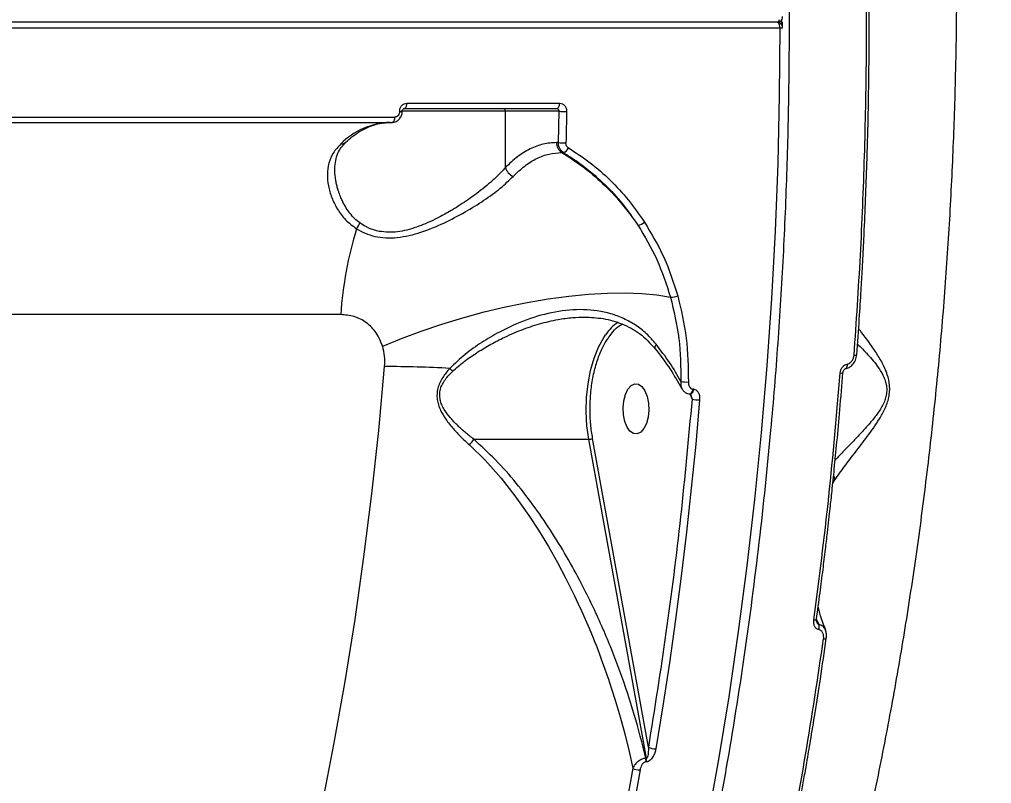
# Model space of a CAD drawing. Header units: millimetres. Extents: x -6234 to 7498, y -6127 to 5103.
# Drawn here: x 3779.4 to 3953.9, y -1596.3 to -1459 of the extents above; entities that cross this region are included whole.
import ezdxf

# ---------------------------------------------------------------- set-up
doc = ezdxf.new("R2010")
doc.units = ezdxf.units.MM
for name, color, linetype in [('DIKOM_ОБЪЕКТ', 7, 'Continuous'), ('DIKOM_РАЗМЕР_ЗОНА', 7, 'Continuous'), ('DIKOM_РАЗМЕР_ОБЪЕКТА', 7, 'Continuous')]:
    doc.layers.add(name, color=color, linetype=linetype)
doc.styles.add('style1', font='arial.ttf', dxfattribs={"width": 0.8})
doc.dimstyles.new('1-50', dxfattribs={"dimtxt": 300, "dimasz": 200, "dimexe": 100, "dimexo": 0, "dimgap": 100, "dimtad": 1, "dimtxsty": 'style1', "dimcen": 200, "dimclrd": 7, "dimclre": 7, "dimclrt": 7, "dimadec": 1, "dimazin": 2, "dimtfac": 1, "dimtmove": 0, "dimatfit": 2, "dimfxl": 0, "dimlwd": 25, "dimlwe": 18, "dimarcsym": 0})

# ---------------------------------------------------------------- blocks, each defined once
blk = doc.blocks.new('*D10')
at = {"layer": 'Defpoints', "color": 0, "transparency": 16777216}
for p in [(5627.97, 903.07), (-3229.39, -1461.51), (5627.97, -5097.58)]:
    blk.add_point(p, dxfattribs=at)
at = {"layer": 'DIKOM_РАЗМЕР_ОБЪЕКТА', "color": 7, "lineweight": 18, "transparency": 16777216}
for p, q in [((5627.97, 903.07), (5627.97, -5197.58)), ((-3229.39, -1461.51), (-3229.39, -5197.58))]:
    blk.add_line(p, q, dxfattribs=at)
at = {"layer": 'DIKOM_РАЗМЕР_ОБЪЕКТА', "color": 7, "lineweight": 25, "transparency": 16777216}
blk.add_line((-3029.39, -5097.58), (5427.97, -5097.58), dxfattribs=at)
at = {"layer": 'DIKOM_РАЗМЕР_ОБЪЕКТА', "color": 7, "transparency": 16777216}
for points in [[(-3029.39, -5064.25), (-3029.39, -5130.92), (-3229.39, -5097.58)], [(5427.97, -5064.25), (5427.97, -5130.92), (5627.97, -5097.58)]]:
    blk.add_solid(points, dxfattribs=at)
at = {"layer": 'DIKOM_РАЗМЕР_ОБЪЕКТА', "color": 7, "lineweight": 40, "transparency": 16777216, "insert": (1488.3, -4844.41), "char_height": 300, "attachment_point": 5, "style": 'style1'}
blk.add_mtext('8850', dxfattribs=at)
blk = doc.blocks.new('*D13')
at = {"layer": 'Defpoints', "color": 0, "transparency": 16777216}
for p in [(7498.07, 1778.2), (-5229.39, -1831.36), (7498.07, -6026.74)]:
    blk.add_point(p, dxfattribs=at)
at = {"layer": 'DIKOM_РАЗМЕР_ЗОНА', "color": 7, "lineweight": 18, "transparency": 16777216}
for p, q in [((7498.07, 1778.2), (7498.07, -6126.74)), ((-5229.39, -1831.36), (-5229.39, -6126.74))]:
    blk.add_line(p, q, dxfattribs=at)
at = {"layer": 'DIKOM_РАЗМЕР_ЗОНА', "color": 7, "lineweight": 25, "transparency": 16777216}
blk.add_line((-5029.39, -6026.74), (7298.07, -6026.74), dxfattribs=at)
at = {"layer": 'DIKOM_РАЗМЕР_ЗОНА', "color": 7, "transparency": 16777216}
for points in [[(-5029.39, -5993.4), (-5029.39, -6060.07), (-5229.39, -6026.74)], [(7298.07, -5993.4), (7298.07, -6060.07), (7498.07, -6026.74)]]:
    blk.add_solid(points, dxfattribs=at)
at = {"layer": 'DIKOM_РАЗМЕР_ЗОНА', "color": 7, "transparency": 16777216, "insert": (1560.69, -5773.56), "char_height": 300, "attachment_point": 5, "style": 'style1'}
blk.add_mtext('12750', dxfattribs=at)

msp = doc.modelspace()

# ---------------------------------------------------------------- linework, layer by layer
at = {"layer": 'DIKOM_ОБЪЕКТ', "color": 7, "linetype": 'Continuous', "lineweight": 15}
for p, q in [((3915.417, -1459.506), (3500.548, -1459.506)), ((3916.206, -1459.091), (3916.209, -1459.92)), ((3916.414, -1460.216), (3916.418, -1459.506)), ((3501.063, -1460.508), (3915.932, -1460.508)), ((3848.429, -1475.006), (3875.859, -1475.006)), ((3848.944, -1474.04), (3876.374, -1474.04)), ((3775.608, -1476.546), (3846.753, -1476.546)), ((3866.631, -1475.506), (3847.924, -1475.506)), ((3866.631, -1485.608), (3866.631, -1475.506)), ((3876.259, -1475.506), (3866.631, -1475.506)), ((3876.259, -1475.506), (3876.129, -1481.119)), ((3775.093, -1477.506), (3846.238, -1477.506)), ((3876.129, -1481.119), (3875.821, -1481.119)), ((3876.761, -1482.903), (3877.045, -1482.903)), ((3837.064, -1512.008), (3537.056, -1512.008)), ((3900.396, -1525.41), (3900.315, -1525.41)), ((3899.735, -1526.243), (3900.155, -1527.19)), ((3899.806, -1526.253), (3899.887, -1526.253)), ((3860.956, -1534.422), (3881.625, -1534.422)), ((3891.966, -1591.711), (3881.625, -1534.422)), ((3892.306, -1589.707), (3882.297, -1534.257)), ((3925.447, -1542.286), (3925.808, -1541.673)), ((3922.52, -1566.764), (3922.917, -1567.711)), ((3891.966, -1591.711), (3891.862, -1591.711)), ((3891.969, -1592.358), (3891.864, -1592.358))]:
    msp.add_line(p, q, dxfattribs=at)
at = {"layer": 'DIKOM_ОБЪЕКТ', "color": 7, "linetype": 'Continuous', "lineweight": 15, "flags": 128}
for points in [[(3915.932, -1460.508), (3915.826, -1472.695), (3915.538, -1484.872), (3915.068, -1497.026), (3914.417, -1509.15), (3913.584, -1521.231), (3912.571, -1533.261), (3911.379, -1545.228), (3910.009, -1557.123), (3908.462, -1568.936), (3906.738, -1580.657), (3904.84, -1592.275), (3902.769, -1603.782), (3900.527, -1615.167), (3898.117, -1626.422), (3895.538, -1637.535), (3892.795, -1648.499), (3889.889, -1659.303), (3886.823, -1669.94), (3883.599, -1680.399), (3880.22, -1690.672), (3876.689, -1700.75), (3873.009, -1710.625)], [(3875.859, -1475.006), (3875.957, -1474.987), (3876.052, -1474.933), (3876.139, -1474.844), (3876.217, -1474.725), (3876.281, -1474.579), (3876.329, -1474.412), (3876.361, -1474.231), (3876.374, -1474.04)], [(3846.753, -1476.546), (3846.74, -1476.736), (3846.708, -1476.916), (3846.659, -1477.082), (3846.595, -1477.227), (3846.518, -1477.346), (3846.431, -1477.434), (3846.336, -1477.488), (3846.238, -1477.506)], [(3877.631, -1475.544), (3877.617, -1476.247), (3877.602, -1476.951), (3877.587, -1477.654), (3877.571, -1478.358), (3877.554, -1479.061), (3877.537, -1479.764), (3877.519, -1480.467), (3877.501, -1481.17)], [(3844.598, -1517.712), (3847.978, -1516.305), (3851.527, -1514.973), (3855.208, -1513.727), (3858.985, -1512.581), (3862.821, -1511.547), (3866.678, -1510.633), (3870.519, -1509.849), (3874.304, -1509.203), (3877.998, -1508.701), (3881.562, -1508.348), (3884.963, -1508.148), (3888.166, -1508.102), (3891.14, -1508.212), (3893.855, -1508.475), (3896.285, -1508.89)], [(3881.625, -1534.422), (3881.289, -1531.972), (3881.15, -1529.451), (3881.212, -1526.919), (3881.473, -1524.435), (3881.927, -1522.057), (3882.563, -1519.843), (3883.367, -1517.844), (3884.318, -1516.108), (3884.611, -1515.671)], [(3893.697, -1517.328), (3893.565, -1517.579), (3893.494, -1517.804), (3893.487, -1517.993), (3893.544, -1518.139), (3893.551, -1518.148)], [(3799.791, -1708.989), (3803.64, -1700.051), (3807.347, -1690.889), (3810.909, -1681.511), (3814.322, -1671.927), (3817.582, -1662.145), (3820.688, -1652.175), (3823.635, -1642.026), (3826.422, -1631.707), (3829.045, -1621.227), (3831.502, -1610.597), (3833.791, -1599.827), (3835.91, -1588.926), (3837.857, -1577.904), (3839.63, -1566.773), (3841.227, -1555.541), (3842.647, -1544.221), (3843.888, -1532.821), (3844.95, -1521.353)], [(3927.998, -1520.926), (3927.997, -1521.157), (3927.965, -1521.366), (3927.906, -1521.541), (3927.822, -1521.67), (3927.719, -1521.747), (3927.655, -1521.766)], [(3888.066, -1531.215), (3887.821, -1530.026), (3887.758, -1528.751), (3887.883, -1527.493), (3888.186, -1526.355), (3888.641, -1525.428), (3889.212, -1524.787), (3889.853, -1524.485), (3890.512, -1524.546), (3891.135, -1524.965), (3891.673, -1525.708), (3892.081, -1526.715), (3892.326, -1527.904), (3892.388, -1529.179), (3892.264, -1530.437), (3891.961, -1531.575), (3891.506, -1532.502), (3890.935, -1533.143), (3890.294, -1533.445), (3889.635, -1533.384), (3889.011, -1532.965), (3888.474, -1532.222), (3888.066, -1531.215)], [(3899.802, -1526.253), (3899.802, -1526.253), (3899.947, -1526.215), (3900.08, -1526.1), (3900.192, -1525.917), (3900.272, -1525.68), (3900.315, -1525.41)], [(3900.396, -1525.41), (3900.353, -1525.68), (3900.272, -1525.917), (3900.161, -1526.1), (3900.028, -1526.215), (3899.887, -1526.253)], [(3901.52, -1527.352), (3900.809, -1535.303), (3900.02, -1543.227), (3899.152, -1551.119), (3898.207, -1558.978), (3897.183, -1566.8), (3896.083, -1574.583), (3894.906, -1582.323), (3893.652, -1590.017)], [(3860.17, -1535.44), (3862.988, -1538.188), (3865.874, -1541.43), (3868.342, -1544.557), (3870.866, -1548.111), (3872.591, -1550.759), (3874.355, -1553.666), (3875.984, -1556.545), (3877.501, -1559.408), (3879.062, -1562.56), (3879.672, -1563.854), (3880.312, -1565.252), (3880.978, -1566.755), (3881.667, -1568.364), (3882.376, -1570.082), (3882.632, -1570.72), (3882.909, -1571.42), (3883.206, -1572.185), (3883.523, -1573.013), (3883.857, -1573.907), (3884.452, -1575.546), (3884.871, -1576.74), (3885.126, -1577.483), (3885.194, -1577.684), (3885.214, -1577.742), (3885.221, -1577.763), (3885.223, -1577.769), (3885.223, -1577.771), (3885.224, -1577.772), (3885.224, -1577.772), (3885.224, -1577.772), (3885.224, -1577.772), (3885.224, -1577.772), (3885.224, -1577.772), (3885.224, -1577.772), (3885.224, -1577.772), (3886.346, -1581.252), (3887.239, -1584.276), (3888.055, -1587.297), (3888.842, -1590.512), (3889.501, -1593.521)], [(3922.03, -1566.852), (3922.187, -1566.847), (3922.319, -1566.833), (3922.421, -1566.809), (3922.489, -1566.777), (3922.52, -1566.739), (3922.522, -1566.727)], [(3923.778, -1570.285), (3923.929, -1570.28), (3924.057, -1570.267), (3924.158, -1570.244), (3924.228, -1570.214), (3924.265, -1570.177), (3924.27, -1570.156)], [(3889.501, -1593.521), (3888.014, -1601.786), (3886.439, -1609.988), (3884.777, -1618.125), (3883.027, -1626.192), (3881.19, -1634.187), (3879.268, -1642.106), (3877.261, -1649.945), (3875.171, -1657.701)], [(3890.808, -1593.817), (3889.318, -1602.1), (3887.74, -1610.321), (3886.073, -1618.476), (3884.32, -1626.561), (3882.479, -1634.573), (3880.553, -1642.51), (3878.541, -1650.366), (3876.446, -1658.139)]]:
    msp.add_lwpolyline(points, dxfattribs=at)
at = {"layer": 'DIKOM_ОБЪЕКТ', "color": 7, "linetype": 'Continuous', "lineweight": 15}
for centre, radius, start, end in [((3915.283, -1458.937), 0.585, 283.2974, 353.22559), ((3915.283, -1460.075), 0.585, 6.78013, 76.69688), ((3914.15, -1460.497), 1.782, 359.62882, 15.98947), ((3916.08, -1422.135), 38.374, 269.77881, 270.50288), ((3847.977, -1474.18), 0.977, 304.08512, 8.19192), ((3866.164, -1475.473), 0.469, 355.95851, 85.2587), ((3847.782, -1473.226), 2.323, 266.25569, 278.24903), ((3877.582, -1452.635), 22.909, 266.68954, 270.12238), ((3846.373, -1490.619), 13.122, 92.07173, 135.14042), ((3837.107, -1480.049), 1.315, 268.46122, 311.50076), ((3877.877, -1481.176), 2.056, 178.40849, 237.13952), ((3877.452, -1464.194), 16.977, 265.53049, 270.16415), ((3876.715, -1481.644), 1.302, 284.68989, 341.13934), ((3869.053, -1484.881), 2.529, 196.71195, 246.17881), ((3837.678, -1494.688), 2.936, 319.37095, 342.83516), ((3890.283, -1494.062), 1.893, 274.7982, 314.91044), ((3904.435, -1516.47), 67.519, 162.88507, 176.21141), ((3896.424, -1506.188), 2.705, 267.06588, 295.30023), ((3891.778, -1520.448), 8.613, 124.51944, 146.31763), ((3929.403, -1518.565), 0.74, 258.79736, 297.73412), ((3844.522, -1749.178), 227.825, 86.94608, 89.89246), ((3832.572, -1546.027), 34.251, 44.10153, 45.31028), ((3926.921, -1521.847), 0.679, 257.39025, 300.0516), ((3899.106, -1519.357), 4.772, 258.63307, 274.67993), ((3901.476, -1521.874), 5.478, 256.04404, 270.46258), ((3853.182, -1529.231), 9.348, 318.37797, 326.26659), ((3881.64, -1533.037), 1.386, 269.38281, 298.28253), ((3921.39, -1568.178), 1.597, 344.26493, 17.00977), ((3893.62, -1587.085), 2.933, 243.37807, 270.63288), ((3889.994, -1592.042), 1.897, 350.39061, 10.03163), ((3890.101, -1592.042), 1.894, 350.39759, 10.06688), ((3890.794, -1590.848), 2.97, 244.18328, 270.26804)]:
    msp.add_arc(centre, radius, start, end, dxfattribs=at)
for points, knots in [([(3701.439, -1879.463), (3705.145, -1879.37), (3712.807, -1879.177), (3724.357, -1877.311), (3736.021, -1874.282), (3747.484, -1870.04), (3758.717, -1864.663), (3769.69, -1858.188), (3780.378, -1850.665), (3790.756, -1842.143), (3800.802, -1832.674), (3810.497, -1822.31), (3819.822, -1811.103), (3828.762, -1799.108), (3837.303, -1786.38), (3845.432, -1772.973), (3853.139, -1758.94), (3860.417, -1744.338), (3866.058, -1731.87), (3870.27, -1721.875), (3873.217, -1714.557), (3876.065, -1707.153), (3878.814, -1699.668), (3881.465, -1692.108), (3884.017, -1684.479), (3887.146, -1674.669), (3890.739, -1662.598), (3894.655, -1648.171), (3898.673, -1631.871), (3902.654, -1613.652), (3906.443, -1593.49), (3909.655, -1573.267), (3912.304, -1553.048), (3914.253, -1534.356), (3915.648, -1517.198), (3916.612, -1501.543), (3917.272, -1485.848), (3917.628, -1470.134), (3917.682, -1454.425), (3917.433, -1438.741), (3916.811, -1421.025), (3915.66, -1401.329), (3913.812, -1379.748), (3911.382, -1358.426), (3908.429, -1337.385), (3905.994, -1323.657), (3904.777, -1316.799)], [0, 0, 0, 0, 0.02681194, 0.05542504, 0.08379633, 0.11192601, 0.13981433, 0.1674607, 0.19486569, 0.22202898, 0.24895069, 0.2756308, 0.30206911, 0.32826591, 0.35422113, 0.37993469, 0.40540662, 0.43063688, 0.45562558, 0.46722256, 0.47876019, 0.49023825, 0.50165693, 0.51301602, 0.52431562, 0.53555577, 0.55600722, 0.5762587, 0.59631027, 0.62332973, 0.64997745, 0.6762534, 0.70215764, 0.72769013, 0.74729298, 0.76687249, 0.78642873, 0.80596157, 0.82547115, 0.84495737, 0.86442027, 0.89162766, 0.91878933, 0.94590529, 0.9729755, 1, 1, 1, 1]), ([(3944.767, -1384.984), (3945.217, -1390.489), (3946.118, -1401.515), (3947.007, -1418.223), (3947.552, -1435.048), (3947.716, -1451.97), (3947.517, -1467.889), (3947.027, -1482.794), (3946.315, -1496.69), (3945.339, -1510.64), (3944.095, -1524.624), (3942.577, -1538.622), (3940.812, -1552.374), (3938.811, -1565.875), (3936.584, -1579.121), (3934.088, -1592.335), (3931.321, -1605.494), (3928.278, -1618.575), (3925.169, -1630.729), (3922.044, -1641.973), (3918.951, -1652.331), (3915.666, -1662.59), (3912.188, -1672.734), (3908.516, -1682.748), (3904.648, -1692.615), (3899.756, -1704.301), (3893.685, -1717.616), (3886.259, -1732.273), (3878.333, -1746.33), (3871.139, -1757.77), (3864.875, -1766.881), (3859.696, -1773.94), (3854.356, -1780.694), (3850.38, -1785.49), (3848.154, -1787.923), (3847.793, -1788.318)], [0, 0, 0, 0, 0.035495, 0.0711034, 0.1068249, 0.142659, 0.1786056, 0.2078956, 0.2374131, 0.2671579, 0.2971299, 0.3273291, 0.3577552, 0.3868608, 0.4162541, 0.445935, 0.4759033, 0.5061593, 0.5367026, 0.5617131, 0.5869469, 0.6124039, 0.6380843, 0.6639879, 0.6901148, 0.7164651, 0.7591829, 0.8024979, 0.8464101, 0.8909197, 0.9166243, 0.9425238, 0.9686188, 0.994909, 1, 1, 1, 1]), ([(3929.259, -1519.291), (3929.666, -1513.329), (3930.475, -1501.454), (3931.18, -1483.609), (3931.548, -1465.875), (3931.465, -1454.096), (3931.424, -1448.232)], [0, 0, 0, 0, 0.2531164, 0.5041554, 0.7531167, 1, 1, 1, 1]), ([(3929.739, -1519.236), (3929.895, -1517.079), (3930.175, -1513.21), (3930.499, -1508.059), (3930.73, -1504.047), (3930.908, -1500.708), (3931.218, -1494.428), (3931.535, -1486.471), (3931.787, -1477.064), (3931.892, -1471.067), (3931.941, -1466.658), (3931.967, -1463.329), (3931.98, -1459.104), (3931.969, -1453.974), (3931.928, -1450.253), (3931.906, -1448.242)], [0, 0, 0, 0, 0.0917655, 0.1646125, 0.2185975, 0.2618804, 0.3060517, 0.4843719, 0.5980565, 0.702929, 0.7372001, 0.7838686, 0.8432044, 0.9152347, 1, 1, 1, 1]), ([(3916.083, -1459.76), (3915.979, -1459.686), (3915.83, -1459.58), (3915.594, -1459.513), (3915.478, -1459.514), (3915.417, -1459.515)], [0, 0, 0, 0, 0.520024, 0.7504634, 1, 1, 1, 1]), ([(3915.426, -1459.492), (3915.468, -1459.496), (3915.591, -1459.505), (3915.827, -1459.434), (3915.988, -1459.32), (3916.083, -1459.252)], [0, 0, 0, 0, 0.17698597, 0.51209125, 1, 1, 1, 1]), ([(3916.083, -1459.252), (3916.169, -1459.158), (3916.294, -1459.022), (3916.388, -1458.763), (3916.43, -1458.607), (3916.415, -1458.509), (3916.415, -1458.502)], [0, 0, 0, 0, 0.4474449, 0.6456486, 0.9773307, 1, 1, 1, 1]), ([(3916.406, -1460.506), (3916.404, -1460.423), (3916.401, -1460.259), (3916.295, -1459.993), (3916.162, -1459.847), (3916.083, -1459.76)], [0, 0, 0, 0, 0.2964088, 0.5827282, 1, 1, 1, 1]), ([(3847.63, -1475.544), (3847.653, -1475.347), (3847.7, -1474.953), (3848.006, -1474.457), (3848.437, -1474.108), (3848.775, -1474.063), (3848.944, -1474.04)], [0, 0, 0, 0, 0.2505713, 0.5002597, 0.750006, 1, 1, 1, 1]), ([(3848.115, -1475.525), (3848.124, -1475.444), (3848.14, -1475.287), (3848.244, -1475.108), (3848.379, -1474.998), (3848.475, -1474.992), (3848.521, -1474.99)], [0, 0, 0, 0, 0.26851987, 0.52231461, 0.76525025, 1, 1, 1, 1]), ([(3875.859, -1475.006), (3875.914, -1475.013), (3875.997, -1475.023), (3876.093, -1475.087), (3876.172, -1475.165), (3876.228, -1475.271), (3876.259, -1475.394), (3876.259, -1475.467), (3876.259, -1475.506)], [0, 0, 0, 0, 0.2445313, 0.3710489, 0.5000869, 0.7197337, 0.8524278, 1, 1, 1, 1]), ([(3876.374, -1474.04), (3876.542, -1474.063), (3876.879, -1474.109), (3877.298, -1474.457), (3877.585, -1474.954), (3877.616, -1475.347), (3877.631, -1475.544)], [0, 0, 0, 0, 0.2505165, 0.5001908, 0.7499858, 1, 1, 1, 1]), ([(3846.33, -1477.49), (3846.564, -1477.455), (3847.029, -1477.386), (3847.618, -1476.92), (3847.946, -1476.378), (3848.088, -1475.895), (3848.106, -1475.648), (3848.115, -1475.525)], [0, 0, 0, 0, 0.2547773, 0.5063086, 0.754217, 0.8773669, 1, 1, 1, 1]), ([(3847.63, -1475.544), (3847.614, -1475.675), (3847.583, -1475.938), (3847.379, -1476.269), (3847.091, -1476.501), (3846.866, -1476.531), (3846.753, -1476.546)], [0, 0, 0, 0, 0.2508156, 0.5002266, 0.7500112, 1, 1, 1, 1]), ([(3837.987, -1481.044), (3838.346, -1480.721), (3839.157, -1479.992), (3840.452, -1479.113), (3841.869, -1478.357), (3843.335, -1477.831), (3844.682, -1477.535), (3845.543, -1477.537), (3845.899, -1477.538)], [0, 0, 0, 0, 0.1382251, 0.3115957, 0.48878, 0.6721013, 0.8646547, 1, 1, 1, 1]), ([(3837.071, -1481.363), (3836.582, -1481.893), (3835.608, -1482.947), (3834.863, -1484.815), (3834.582, -1486.81), (3834.772, -1488.896), (3835.38, -1491.016), (3836.412, -1493.086), (3837.836, -1495.07), (3839.216, -1496.09), (3839.906, -1496.599)], [0, 0, 0, 0, 0.1259347, 0.2508889, 0.3755878, 0.500847, 0.6251019, 0.750151, 0.8750299, 1, 1, 1, 1]), ([(3835.988, -1485.785), (3836.076, -1484.826), (3836.244, -1482.985), (3837.419, -1481.664), (3837.982, -1481.03)], [0, 0, 0, 0, 0.5204735, 1, 1, 1, 1]), ([(3875.821, -1481.119), (3875.024, -1481.174), (3873.434, -1481.283), (3871.083, -1482.178), (3868.79, -1483.552), (3867.351, -1484.922), (3866.631, -1485.608)], [0, 0, 0, 0, 0.24981573, 0.49824252, 0.74878317, 1, 1, 1, 1]), ([(3877.045, -1482.903), (3876.945, -1482.834), (3876.721, -1482.68), (3876.428, -1482.311), (3876.177, -1481.781), (3876.146, -1481.35), (3876.129, -1481.119)], [0, 0, 0, 0, 0.1858306, 0.4145007, 0.6859625, 1, 1, 1, 1]), ([(3877.946, -1482.065), (3877.88, -1482.016), (3877.748, -1481.919), (3877.605, -1481.7), (3877.511, -1481.446), (3877.504, -1481.262), (3877.501, -1481.17)], [0, 0, 0, 0, 0.2509554, 0.5003413, 0.7501284, 1, 1, 1, 1]), ([(3877.946, -1482.065), (3879.268, -1482.922), (3881.911, -1484.636), (3885.505, -1487.819), (3888.809, -1491.366), (3890.683, -1494.057), (3891.62, -1495.403)], [0, 0, 0, 0, 0.25064506, 0.50132005, 0.75059948, 1, 1, 1, 1]), ([(3868.032, -1487.194), (3868.715, -1486.539), (3870.078, -1485.229), (3872.255, -1483.917), (3874.49, -1483.061), (3876.003, -1482.956), (3876.761, -1482.903)], [0, 0, 0, 0, 0.2513191, 0.5018792, 0.7502609, 1, 1, 1, 1]), ([(3876.761, -1482.903), (3878.033, -1483.718), (3880.597, -1485.36), (3884.155, -1488.427), (3887.509, -1491.915), (3889.459, -1494.597), (3890.442, -1495.949)], [0, 0, 0, 0, 0.2440499, 0.4920637, 0.7440477, 1, 1, 1, 1]), ([(3877.045, -1482.903), (3877.943, -1483.472), (3879.709, -1484.591), (3882.161, -1486.512), (3884.862, -1488.958), (3887.707, -1492.026), (3889.542, -1494.658), (3890.442, -1495.949)], [0, 0, 0, 0, 0.1731356, 0.3402567, 0.5013889, 0.7555344, 1, 1, 1, 1]), ([(3866.631, -1485.608), (3866.369, -1485.903), (3865.815, -1486.524), (3864.906, -1487.413), (3863.831, -1488.387), (3862.616, -1489.399), (3861.278, -1490.423), (3859.912, -1491.4), (3858.579, -1492.291), (3857.248, -1493.121), (3856.074, -1493.805), (3855.03, -1494.378), (3853.784, -1495.018), (3852.349, -1495.682), (3850.64, -1496.354), (3848.954, -1496.862), (3846.653, -1497.335), (3845.062, -1497.188), (3843.99, -1497.088)], [0, 0, 0, 0, 0.059251, 0.1249026, 0.1752759, 0.249657, 0.3218289, 0.3746938, 0.4413936, 0.4993594, 0.5441986, 0.5859457, 0.6246268, 0.6904771, 0.7500027, 0.8152014, 0.8753698, 1, 1, 1, 1]), ([(3840.483, -1495.554), (3840.174, -1495.307), (3839.516, -1494.782), (3838.727, -1493.865), (3838.016, -1492.845), (3837.564, -1492.031), (3837.263, -1491.403), (3837.089, -1491.01), (3836.913, -1490.576), (3836.738, -1490.1), (3836.617, -1489.726), (3836.484, -1489.286), (3836.342, -1488.75), (3836.196, -1488.062), (3836.049, -1487.092), (3835.962, -1486.349), (3835.992, -1485.82), (3835.994, -1485.784)], [0, 0, 0, 0, 0.0990733, 0.2108502, 0.3088981, 0.4214917, 0.4560356, 0.4943871, 0.5365465, 0.5825193, 0.6322994, 0.6442457, 0.7090793, 0.7862922, 0.8419899, 0.9890789, 1, 1, 1, 1]), ([(3839.906, -1496.599), (3840.404, -1496.883), (3841.399, -1497.449), (3843.173, -1498.014), (3845.122, -1498.282), (3847.206, -1498.213), (3849.342, -1497.845), (3852.173, -1497.044), (3855.617, -1495.627), (3859.438, -1493.619), (3862.857, -1491.479), (3865.837, -1489.304), (3867.301, -1487.897), (3868.032, -1487.194)], [0, 0, 0, 0, 0.0636308, 0.1271853, 0.1905715, 0.2535774, 0.3167323, 0.3794365, 0.5039781, 0.6283926, 0.751947, 0.8760954, 1, 1, 1, 1]), ([(3843.99, -1497.088), (3843.335, -1496.916), (3842.026, -1496.572), (3840.998, -1495.894), (3840.483, -1495.554)], [0, 0, 0, 0, 0.4995805, 1, 1, 1, 1]), ([(3890.442, -1495.949), (3891.648, -1497.964), (3894.062, -1501.995), (3895.544, -1506.592), (3896.285, -1508.89)], [0, 0, 0, 0, 0.4999939, 1, 1, 1, 1]), ([(3891.62, -1495.403), (3892.851, -1497.464), (3895.313, -1501.586), (3896.824, -1506.285), (3897.58, -1508.634)], [0, 0, 0, 0, 0.5000029, 1, 1, 1, 1]), ([(3896.285, -1508.89), (3896.877, -1511.352), (3898.06, -1516.278), (3898.13, -1521.449), (3898.165, -1524.035)], [0, 0, 0, 0, 0.4999565, 1, 1, 1, 1]), ([(3897.58, -1508.634), (3898.183, -1511.151), (3899.39, -1516.186), (3899.46, -1521.471), (3899.495, -1524.113)], [0, 0, 0, 0, 0.4999983, 1, 1, 1, 1]), ([(3893.697, -1517.328), (3893.137, -1516.682), (3892.026, -1515.399), (3890.044, -1513.882), (3887.891, -1512.684), (3884.813, -1511.546), (3880.686, -1510.944), (3875.565, -1511.395), (3870.464, -1512.828), (3866.051, -1514.815), (3862.376, -1516.992), (3859.34, -1519.119), (3857.556, -1520.822), (3856.66, -1521.677)], [0, 0, 0, 0, 0.0630864, 0.1252488, 0.1876918, 0.2503789, 0.3750413, 0.499358, 0.624262, 0.7486301, 0.8323413, 0.9158304, 1, 1, 1, 1]), ([(3844.598, -1517.712), (3844.259, -1516.871), (3843.583, -1515.194), (3841.731, -1513.398), (3839.526, -1512.225), (3837.884, -1512.081), (3837.064, -1512.008)], [0, 0, 0, 0, 0.25069083, 0.50042189, 0.7502552, 1, 1, 1, 1]), ([(3857.168, -1522.19), (3857.843, -1521.6), (3859.19, -1520.421), (3861.411, -1518.898), (3863.711, -1517.501), (3866.397, -1516.089), (3869.413, -1514.764), (3872.757, -1513.626), (3875.84, -1512.905), (3878.569, -1512.518), (3880.17, -1512.489), (3880.91, -1512.476)], [0, 0, 0, 0, 0.1012993, 0.2020869, 0.3031069, 0.4044893, 0.5442872, 0.6760765, 0.8082072, 0.9114056, 1, 1, 1, 1]), ([(3880.835, -1512.465), (3881.97, -1512.517), (3884.301, -1512.624), (3887.658, -1513.605), (3890.911, -1515.311), (3892.656, -1517.186), (3893.552, -1518.149)], [0, 0, 0, 0, 0.2305998, 0.4734576, 0.7295723, 1, 1, 1, 1]), ([(3885.285, -1516.006), (3885.504, -1515.698), (3886.087, -1514.877), (3886.89, -1514.116), (3887.481, -1513.815), (3887.636, -1513.736)], [0, 0, 0, 0, 0.3073649, 0.8179042, 1, 1, 1, 1]), ([(3925.808, -1541.673), (3926.372, -1540.891), (3927.496, -1539.33), (3929.491, -1536.738), (3931.634, -1533.952), (3933.49, -1531.368), (3934.825, -1528.981), (3935.457, -1527.262), (3935.666, -1525.813), (3935.653, -1524.39), (3935.224, -1522.566), (3934.312, -1520.621), (3933.202, -1518.799), (3931.904, -1516.932), (3930.823, -1515.496), (3930.208, -1514.731), (3930.069, -1514.559)], [0, 0, 0, 0, 0.1057598, 0.2112314, 0.31738, 0.4252061, 0.4798443, 0.535415, 0.5633908, 0.591495, 0.647023, 0.7199883, 0.7917881, 0.8627926, 0.969064, 1, 1, 1, 1]), ([(3881.833, -1528.992), (3881.857, -1528.048), (3881.905, -1526.146), (3882.308, -1523.374), (3882.94, -1520.775), (3883.798, -1518.498), (3884.594, -1516.896), (3885.136, -1516.199), (3885.285, -1516.006)], [0, 0, 0, 0, 0.18621596, 0.37543129, 0.56465129, 0.75086423, 0.93135314, 1, 1, 1, 1]), ([(3844.95, -1521.353), (3844.975, -1520.727), (3845.026, -1519.475), (3844.74, -1518.299), (3844.598, -1517.712)], [0, 0, 0, 0, 0.50044833, 1, 1, 1, 1]), ([(3893.552, -1518.149), (3894.482, -1519.37), (3896.264, -1521.709), (3897.621, -1524.121), (3898.27, -1525.274)], [0, 0, 0, 0, 0.5218548, 1, 1, 1, 1]), ([(3898.165, -1524.035), (3897.51, -1522.901), (3896.198, -1520.631), (3894.531, -1518.429), (3893.697, -1517.328)], [0, 0, 0, 0, 0.499637, 1, 1, 1, 1]), ([(3929.875, -1517.31), (3929.956, -1517.388), (3930.334, -1517.75), (3931.035, -1518.466), (3931.972, -1519.465), (3932.91, -1520.568), (3933.821, -1521.794), (3934.515, -1522.988), (3934.927, -1524.083), (3935.122, -1524.996), (3935.143, -1525.968), (3934.955, -1526.954), (3934.601, -1527.901), (3934.142, -1528.773), (3933.615, -1529.592), (3933.049, -1530.363), (3932.433, -1531.132), (3931.781, -1531.893), (3931.115, -1532.636), (3930.456, -1533.351), (3929.815, -1534.03), (3929.165, -1534.71), (3928.549, -1535.351), (3927.824, -1536.102), (3927.12, -1536.833), (3926.425, -1537.559), (3926.043, -1537.963), (3925.864, -1538.153)], [0, 0, 0, 0, 0.0172021, 0.0802267, 0.1431954, 0.2062799, 0.2698436, 0.3334548, 0.3673411, 0.3972278, 0.4292815, 0.4611295, 0.4909815, 0.5247561, 0.5564352, 0.5879502, 0.6223666, 0.6593872, 0.6949881, 0.7311831, 0.7675778, 0.8009685, 0.8399752, 0.8724241, 0.9266801, 0.9654721, 1, 1, 1, 1]), ([(3927.65, -1521.766), (3927.888, -1521.7), (3928.389, -1521.56), (3929.044, -1521.007), (3929.575, -1520.204), (3929.688, -1519.557), (3929.747, -1519.22)], [0, 0, 0, 0, 0.2167956, 0.4564383, 0.7166878, 1, 1, 1, 1]), ([(3927.998, -1520.926), (3928.162, -1520.875), (3928.489, -1520.772), (3928.887, -1520.369), (3929.17, -1519.862), (3929.23, -1519.481), (3929.259, -1519.291)], [0, 0, 0, 0, 0.2496318, 0.4995634, 0.7495554, 1, 1, 1, 1]), ([(3856.66, -1521.677), (3856.416, -1521.952), (3855.952, -1522.478), (3855.335, -1523.35), (3854.834, -1524.258), (3854.477, -1525.246), (3854.314, -1526.268), (3854.364, -1527.288), (3854.601, -1528.284), (3855.084, -1529.486), (3855.965, -1530.944), (3857.213, -1532.502), (3858.644, -1534.028), (3859.647, -1534.956), (3860.17, -1535.44)], [0, 0, 0, 0, 0.0657819, 0.1255263, 0.1907345, 0.250756, 0.3130669, 0.3760257, 0.4355084, 0.5005657, 0.6150209, 0.7506229, 0.8698312, 1, 1, 1, 1]), ([(3860.956, -1534.422), (3860.456, -1534.026), (3859.458, -1533.233), (3858.05, -1531.963), (3856.741, -1530.606), (3855.778, -1529.338), (3855.197, -1528.218), (3854.897, -1527.309), (3854.797, -1526.363), (3854.941, -1525.407), (3855.307, -1524.493), (3856.002, -1523.372), (3856.707, -1522.658), (3857.168, -1522.19)], [0, 0, 0, 0, 0.1249888, 0.2496938, 0.374685, 0.499927, 0.5661906, 0.6249154, 0.6880747, 0.7498129, 0.8089071, 0.8747913, 1, 1, 1, 1]), ([(3926.773, -1522.509), (3926.802, -1522.325), (3926.86, -1521.956), (3927.135, -1521.464), (3927.522, -1521.075), (3927.839, -1520.976), (3927.998, -1520.926)], [0, 0, 0, 0, 0.250492, 0.5004369, 0.7502649, 1, 1, 1, 1]), ([(3927.261, -1522.435), (3927.272, -1522.359), (3927.294, -1522.2), (3927.392, -1521.984), (3927.521, -1521.819), (3927.608, -1521.784), (3927.65, -1521.766)], [0, 0, 0, 0, 0.2298226, 0.4844339, 0.7473782, 1, 1, 1, 1]), ([(3898.165, -1524.035), (3898.132, -1524.264), (3898.067, -1524.715), (3898.216, -1525.083), (3898.29, -1525.264)], [0, 0, 0, 0, 0.5054852, 1, 1, 1, 1]), ([(3899.495, -1524.113), (3899.502, -1524.265), (3899.515, -1524.568), (3899.666, -1524.982), (3899.885, -1525.256), (3900.118, -1525.39), (3900.25, -1525.403), (3900.315, -1525.41)], [0, 0, 0, 0, 0.2497297, 0.4990842, 0.7487416, 0.8770991, 1, 1, 1, 1]), ([(3922.03, -1566.852), (3922.98, -1559.479), (3924.868, -1544.822), (3926.14, -1529.917), (3926.773, -1522.509)], [0, 0, 0, 0, 0.5030407, 1, 1, 1, 1]), ([(3922.514, -1566.752), (3922.728, -1565.161), (3923.129, -1562.181), (3923.659, -1557.996), (3924.097, -1554.408), (3924.448, -1551.42), (3924.728, -1548.96), (3925.005, -1546.467), (3925.331, -1543.444), (3925.741, -1539.465), (3926.215, -1534.595), (3926.74, -1528.828), (3927.075, -1524.675), (3927.254, -1522.449)], [0, 0, 0, 0, 0.1089505, 0.204132, 0.2855702, 0.3532808, 0.4072742, 0.4524972, 0.5222964, 0.6119253, 0.7213966, 0.8507377, 1, 1, 1, 1]), ([(3898.291, -1525.279), (3898.376, -1525.415), (3898.545, -1525.688), (3898.914, -1526.002), (3899.342, -1526.212), (3899.653, -1526.24), (3899.802, -1526.253)], [0, 0, 0, 0, 0.2560056, 0.5130932, 0.7657133, 1, 1, 1, 1]), ([(3900.396, -1525.41), (3900.493, -1525.42), (3900.687, -1525.44), (3900.941, -1525.589), (3901.153, -1525.802), (3901.368, -1526.154), (3901.533, -1526.679), (3901.524, -1527.127), (3901.52, -1527.352)], [0, 0, 0, 0, 0.1254783, 0.2507065, 0.3725462, 0.5014683, 0.7507327, 1, 1, 1, 1]), ([(3900.155, -1527.19), (3899.503, -1534.234), (3898.201, -1548.323), (3895.58, -1569.199), (3893.397, -1582.871), (3892.306, -1589.707)], [0, 0, 0, 0, 0.3333147, 0.6666814, 1, 1, 1, 1]), ([(3899.83, -1526.247), (3899.837, -1526.255), (3899.863, -1526.282), (3899.893, -1526.341), (3899.916, -1526.384)], [0, 0, 0, 0, 0.2661363, 1, 1, 1, 1]), ([(3899.908, -1526.383), (3899.923, -1526.412), (3900.057, -1526.667), (3900.109, -1526.944), (3900.155, -1527.19)], [0, 0, 0, 0, 0.112659, 1, 1, 1, 1]), ([(3882.297, -1534.257), (3882.165, -1533.418), (3881.896, -1531.702), (3881.854, -1529.909), (3881.833, -1528.992)], [0, 0, 0, 0, 0.4887215, 1, 1, 1, 1]), ([(3891.862, -1591.711), (3891.204, -1589.084), (3889.888, -1583.833), (3887.278, -1576.056), (3884.233, -1568.417), (3881.091, -1561.769), (3878.015, -1556.077), (3875.141, -1551.314), (3872.018, -1546.688), (3868.623, -1542.267), (3864.973, -1538.084), (3862.285, -1535.634), (3860.956, -1534.422)], [0, 0, 0, 0, 0.125543, 0.2509421, 0.3755024, 0.4997573, 0.5834668, 0.6671971, 0.7500246, 0.8342962, 0.9180379, 1, 1, 1, 1]), ([(3925.808, -1541.673), (3925.788, -1541.487), (3925.761, -1541.228), (3925.627, -1540.976), (3925.589, -1540.905)], [0, 0, 0, 0, 0.7185764, 1, 1, 1, 1]), ([(3924.174, -1568.733), (3923.651, -1567.344), (3923.107, -1565.903), (3922.83, -1564.507), (3922.82, -1564.455)], [0, 0, 0, 0, 0.9631993, 1, 1, 1, 1]), ([(3922.927, -1568.611), (3922.844, -1568.591), (3922.677, -1568.55), (3922.395, -1568.355), (3922.139, -1567.99), (3921.99, -1567.443), (3922.017, -1567.049), (3922.03, -1566.852)], [0, 0, 0, 0, 0.1241533, 0.2516112, 0.5012362, 0.7509738, 1, 1, 1, 1]), ([(3922.573, -1567.291), (3922.546, -1567.205), (3922.489, -1567.019), (3922.51, -1566.83), (3922.522, -1566.729)], [0, 0, 0, 0, 0.4616387, 1, 1, 1, 1]), ([(3922.917, -1567.711), (3922.885, -1567.697), (3922.818, -1567.667), (3922.692, -1567.531), (3922.626, -1567.4), (3922.58, -1567.307)], [0, 0, 0, 0, 0.2018561, 0.4350237, 1, 1, 1, 1]), ([(3924.121, -1568.747), (3924.109, -1568.688), (3924.046, -1568.379), (3923.735, -1568.062), (3923.311, -1567.8), (3923.049, -1567.741), (3922.917, -1567.711)], [0, 0, 0, 0, 0.1040929, 0.5426276, 0.7698484, 1, 1, 1, 1]), ([(3923.778, -1570.285), (3923.792, -1570.098), (3923.82, -1569.722), (3923.682, -1569.2), (3923.436, -1568.852), (3923.165, -1568.669), (3923.006, -1568.63), (3922.927, -1568.611)], [0, 0, 0, 0, 0.2488788, 0.4987167, 0.7484128, 0.8753198, 1, 1, 1, 1]), ([(3924.27, -1570.156), (3924.291, -1569.908), (3924.332, -1569.401), (3924.203, -1568.944), (3924.137, -1568.711)], [0, 0, 0, 0, 0.48904969, 1, 1, 1, 1]), ([(3907.098, -1652.934), (3908.844, -1646.159), (3912.309, -1632.705), (3916.747, -1612.02), (3920.641, -1591.273), (3922.737, -1577.246), (3923.778, -1570.285)], [0, 0, 0, 0, 0.25551678, 0.50735557, 0.75551718, 1, 1, 1, 1]), ([(3907.588, -1652.766), (3908.131, -1650.716), (3909.125, -1646.961), (3910.426, -1641.799), (3911.443, -1637.647), (3912.257, -1634.24), (3912.964, -1631.217), (3913.968, -1626.832), (3915.262, -1620.975), (3916.722, -1614.003), (3918.041, -1607.379), (3919.193, -1601.307), (3920.088, -1596.361), (3920.818, -1592.181), (3921.489, -1588.235), (3922.31, -1583.208), (3923.266, -1577.079), (3923.911, -1572.605), (3924.26, -1570.185)], [0, 0, 0, 0, 0.07782957, 0.14248643, 0.19402711, 0.23304712, 0.26923402, 0.30609987, 0.39506563, 0.48437741, 0.56015473, 0.63479753, 0.70286162, 0.73713502, 0.78380243, 0.84313754, 0.91518168, 1, 1, 1, 1]), ([(3892.306, -1589.707), (3892.312, -1590.064), (3892.321, -1590.6), (3892.233, -1591.236), (3892.143, -1591.55), (3892.05, -1591.676), (3892.002, -1591.707), (3891.977, -1591.71), (3891.966, -1591.711)], [0, 0, 0, 0, 0.4981929, 0.7483857, 0.9090464, 0.9606585, 0.9812479, 1, 1, 1, 1]), ([(3893.652, -1590.017), (3893.598, -1590.267), (3893.488, -1590.767), (3893.156, -1591.484), (3892.745, -1592.017), (3892.37, -1592.265), (3892.14, -1592.347), (3892.025, -1592.354), (3891.969, -1592.358)], [0, 0, 0, 0, 0.2499257, 0.4995405, 0.7488924, 0.8744114, 0.9380313, 1, 1, 1, 1]), ([(3891.862, -1591.711), (3891.718, -1591.727), (3891.437, -1591.757), (3891.012, -1591.927), (3890.635, -1592.149), (3890.218, -1592.481), (3889.797, -1592.942), (3889.598, -1593.331), (3889.501, -1593.521)], [0, 0, 0, 0, 0.1495313, 0.292067, 0.42407, 0.5481199, 0.7791021, 1, 1, 1, 1]), ([(3891.864, -1592.358), (3891.792, -1592.368), (3891.647, -1592.388), (3891.447, -1592.522), (3891.274, -1592.697), (3891.087, -1592.969), (3890.911, -1593.35), (3890.842, -1593.661), (3890.808, -1593.817)], [0, 0, 0, 0, 0.1247296, 0.2501254, 0.3690078, 0.5006379, 0.7501537, 1, 1, 1, 1])]:
    msp.add_open_spline(points, degree=3, knots=knots, dxfattribs=at)

# ---------------------------------------------------------------- dimensions: what is measured, and where the dimension line sits
at = {"layer": 'DIKOM_РАЗМЕР_ЗОНА'}
dim = msp.add_linear_dim(base=(7498.074, -6026.735), p1=(-5229.391, -1831.362), p2=(7498.074, 1778.201), text='12750', dimstyle='1-50', dxfattribs=at)
dim.commit()
dim.dimension.update_dxf_attribs({"geometry": '*D13', "text_midpoint": (1560.691, -6026.735), "dimtype": 160})
at = {"layer": 'DIKOM_РАЗМЕР_ОБЪЕКТА', "lineweight": 40}
dim = msp.add_linear_dim(base=(5627.969, -5097.582), p1=(-3229.391, -1461.506), p2=(5627.969, 903.069), text='8850', dimstyle='1-50', dxfattribs=at)
dim.commit()
dim.dimension.update_dxf_attribs({"geometry": '*D10', "text_midpoint": (1488.304, -5097.582), "dimtype": 160})

doc.saveas('drawing.dxf')
